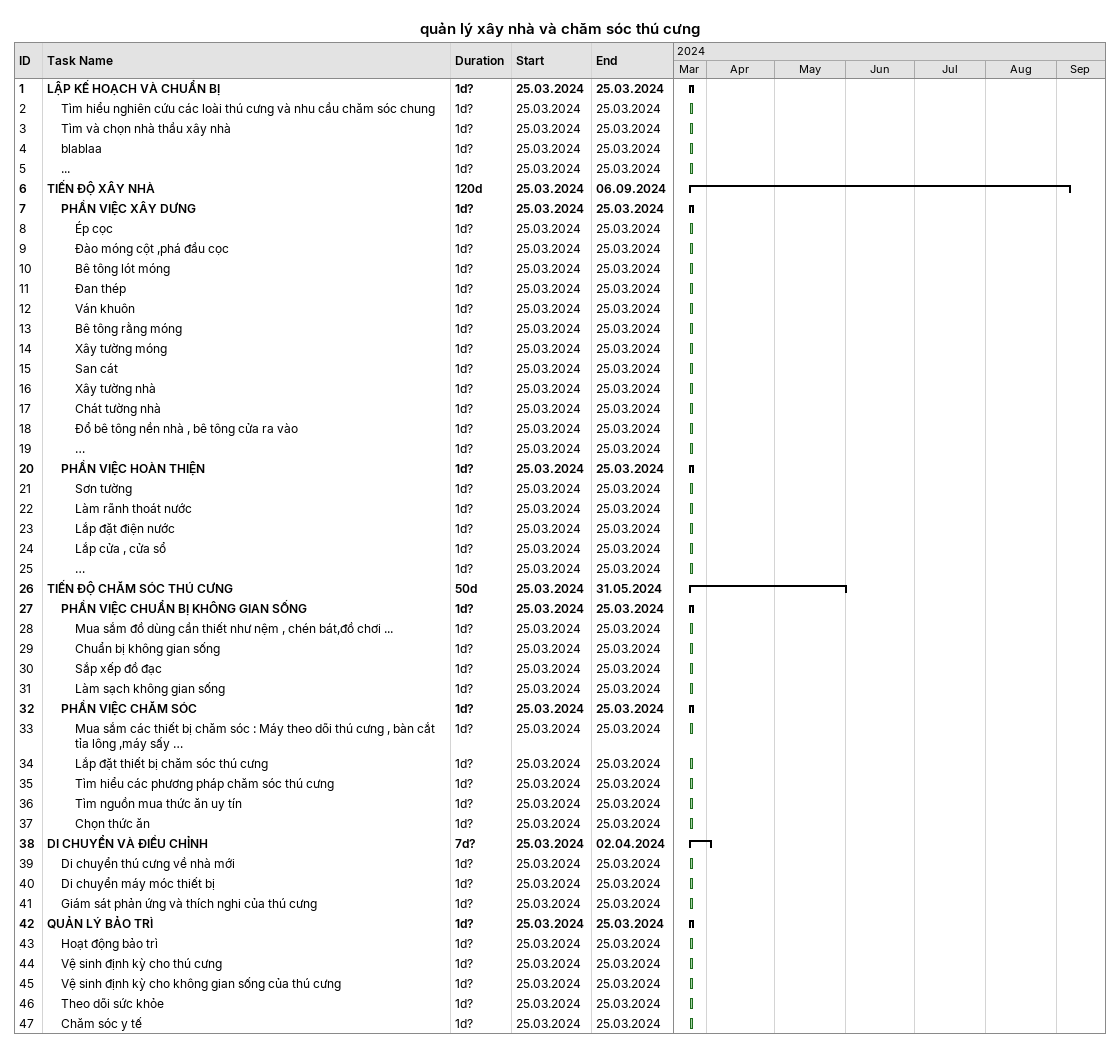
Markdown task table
quản lý xây nhà và chăm sóc thú cưng

| ID | Level | Task | Duration | Start | Finish |
|---|---|---|---|---|---|
| 1 | 1 | **LẬP KẾ HOẠCH VÀ CHUẨN BỊ** | 1d? | 2024-03-25 | 2024-03-25 |
| 2 | 2 | Tìm hiểu nghiên cứu các loài thú cưng và nhu cầu chăm sóc chung | 1d? | 2024-03-25 | 2024-03-25 |
| 3 | 2 | Tìm và chọn nhà thầu xây nhà | 1d? | 2024-03-25 | 2024-03-25 |
| 4 | 2 | blablaa | 1d? | 2024-03-25 | 2024-03-25 |
| 5 | 2 | ... | 1d? | 2024-03-25 | 2024-03-25 |
| 6 | 1 | **TIẾN ĐỘ XÂY NHÀ** | 120d | 2024-03-25 | 2024-09-06 |
| 7 | 2 | **PHẦN VIỆC XÂY DƯNG** | 1d? | 2024-03-25 | 2024-03-25 |
| 8 | 3 | Ép cọc | 1d? | 2024-03-25 | 2024-03-25 |
| 9 | 3 | Đào móng cột ,phá đầu cọc | 1d? | 2024-03-25 | 2024-03-25 |
| 10 | 3 | Bê tông lót móng | 1d? | 2024-03-25 | 2024-03-25 |
| 11 | 3 | Đan thép | 1d? | 2024-03-25 | 2024-03-25 |
| 12 | 3 | Ván khuôn | 1d? | 2024-03-25 | 2024-03-25 |
| 13 | 3 | Bê tông rằng móng | 1d? | 2024-03-25 | 2024-03-25 |
| 14 | 3 | Xây tường móng | 1d? | 2024-03-25 | 2024-03-25 |
| 15 | 3 | San cát | 1d? | 2024-03-25 | 2024-03-25 |
| 16 | 3 | Xây tường nhà | 1d? | 2024-03-25 | 2024-03-25 |
| 17 | 3 | Chát tường nhà | 1d? | 2024-03-25 | 2024-03-25 |
| 18 | 3 | Đổ bê tông nền nhà , bê tông cửa ra vào | 1d? | 2024-03-25 | 2024-03-25 |
| 19 | 3 | … | 1d? | 2024-03-25 | 2024-03-25 |
| 20 | 2 | **PHẦN VIỆC HOÀN THIỆN** | 1d? | 2024-03-25 | 2024-03-25 |
| 21 | 3 | Sơn tường | 1d? | 2024-03-25 | 2024-03-25 |
| 22 | 3 | Làm rãnh thoát nước | 1d? | 2024-03-25 | 2024-03-25 |
| 23 | 3 | Lắp đặt điện nước | 1d? | 2024-03-25 | 2024-03-25 |
| 24 | 3 | Lắp cửa , cửa sổ | 1d? | 2024-03-25 | 2024-03-25 |
| 25 | 3 | … | 1d? | 2024-03-25 | 2024-03-25 |
| 26 | 1 | **TIẾN ĐỘ CHĂM SÓC THÚ CƯNG** | 50d | 2024-03-25 | 2024-05-31 |
| 27 | 2 | **PHẦN VIỆC CHUẨN BỊ KHÔNG GIAN SỐNG** | 1d? | 2024-03-25 | 2024-03-25 |
| 28 | 3 | Mua sắm đồ dùng cần thiết như nệm , chén bát,đồ chơi ... | 1d? | 2024-03-25 | 2024-03-25 |
| 29 | 3 | Chuẩn bị không gian sống | 1d? | 2024-03-25 | 2024-03-25 |
| 30 | 3 | Sắp xếp đồ đạc | 1d? | 2024-03-25 | 2024-03-25 |
| 31 | 3 | Làm sạch không gian sống | 1d? | 2024-03-25 | 2024-03-25 |
| 32 | 2 | **PHẦN VIỆC CHĂM SÓC** | 1d? | 2024-03-25 | 2024-03-25 |
| 33 | 3 | Mua sắm các thiết bị chăm sóc : Máy theo dõi thú cưng , bàn cắt tỉa lông ,máy sấy … | 1d? | 2024-03-25 | 2024-03-25 |
| 34 | 3 | Lắp đặt thiết bị chăm sóc thú cưng | 1d? | 2024-03-25 | 2024-03-25 |
| 35 | 3 | Tìm hiểu các phương pháp chăm sóc thú cưng | 1d? | 2024-03-25 | 2024-03-25 |
| 36 | 3 | Tìm nguồn mua thức ăn uy tín | 1d? | 2024-03-25 | 2024-03-25 |
| 37 | 3 | Chọn thức ăn | 1d? | 2024-03-25 | 2024-03-25 |
| 38 | 1 | **DI CHUYỂN VÀ ĐIỀU CHỈNH** | 7d? | 2024-03-25 | 2024-04-02 |
| 39 | 2 | Di chuyển thú cưng về nhà mới | 1d? | 2024-03-25 | 2024-03-25 |
| 40 | 2 | Di chuyển máy móc thiết bị | 1d? | 2024-03-25 | 2024-03-25 |
| 41 | 2 | Giám sát phản ứng và thích nghi của thú cưng | 1d? | 2024-03-25 | 2024-03-25 |
| 42 | 1 | **QUẢN LÝ BẢO TRÌ** | 1d? | 2024-03-25 | 2024-03-25 |
| 43 | 2 | Hoạt động bảo trì | 1d? | 2024-03-25 | 2024-03-25 |
| 44 | 2 | Vệ sinh định kỳ cho thú cưng | 1d? | 2024-03-25 | 2024-03-25 |
| 45 | 2 | Vệ sinh định kỳ cho không gian sống của thú cưng | 1d? | 2024-03-25 | 2024-03-25 |
| 46 | 2 | Theo dõi sức khỏe | 1d? | 2024-03-25 | 2024-03-25 |
| 47 | 2 | Chăm sóc y tế | 1d? | 2024-03-25 | 2024-03-25 |
